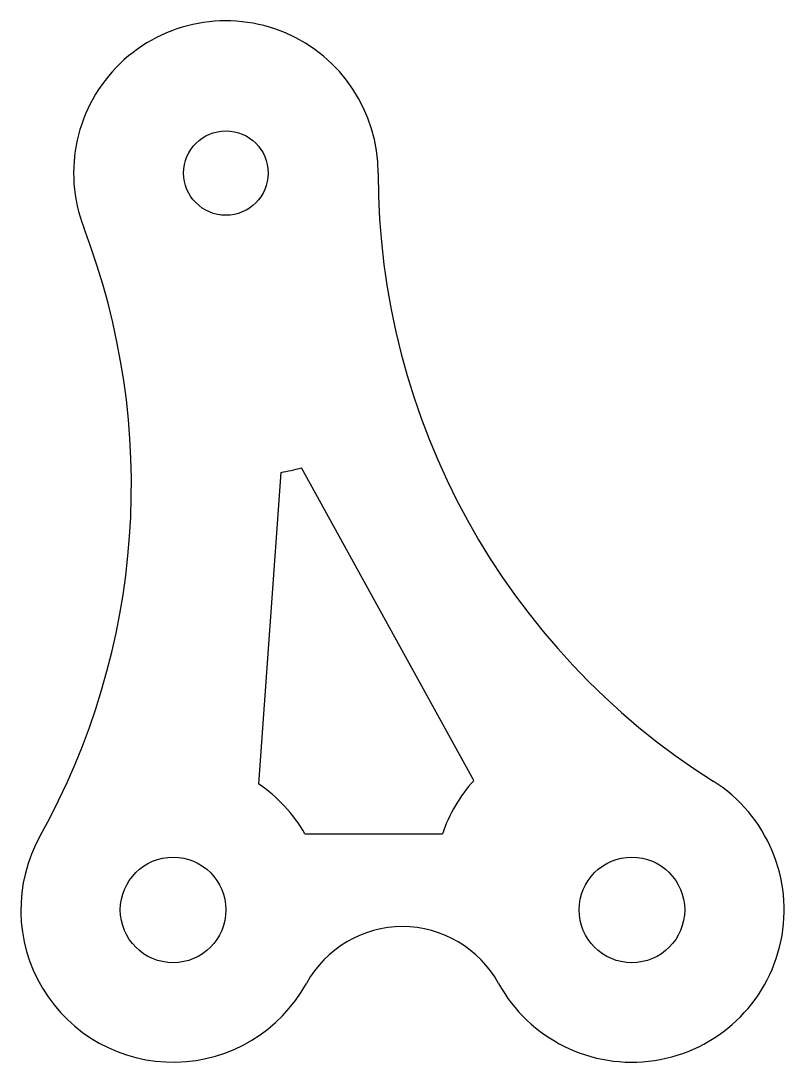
# Model space of a CAD drawing. Header units: inches. Extents: x -0.25 to 0.69, y -0.19 to 1.09.
import ezdxf

# ---------------------------------------------------------------- set-up
doc = ezdxf.new("R2010")
doc.units = ezdxf.units.IN
doc.header["$MEASUREMENT"] = 0

msp = doc.modelspace()

# ---------------------------------------------------------------- linework, layer by layer
at = {"color": 7, "linetype": 'Continuous', "lineweight": 25}
for p, q in [((0.0676, 0.5389), (0.0401, 0.1553)), ((0.3053, 0.1592), (0.093, 0.5444)), ((0.0974, 0.0938), (0.2666, 0.0938))]:
    msp.add_line(p, q, dxfattribs=at)
for centre, radius in [((0, 0.9075), 0.052), ((-0.065, 0), 0.065), ((0.5, 0), 0.065)]:
    msp.add_circle(centre, radius, dxfattribs=at)
for centre, radius, start, end in [((0, 0.9075), 0.1875, 0, 200.9743), ((1.0736, 0.9075), 0.8861, 180, 237.7064), ((-1.0024, 0.5232), 0.8861, 330.832, 20.9743), ((0.0402, 0.7244), 0.1875, 278.401, 286.3553), ((-0.065, 0), 0.1875, 30, 55.9032), ((0.444, 0.0331), 0.1875, 137.7388, 161.1154), ((0.5, 0), 0.1875, 208.8532, 57.7064), ((-0.065, 0), 0.1875, 150.832, 331.1468), ((0.2175, -0.1556), 0.135, 28.8532, 151.1468)]:
    msp.add_arc(centre, radius, start, end, dxfattribs=at)

doc.saveas('drawing.dxf')
